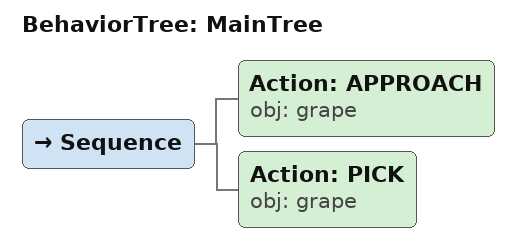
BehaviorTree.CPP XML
<root main_tree_to_execute="MainTree">
  <BehaviorTree ID="MainTree">
    <Sequence>
      <!-- Approach grape -->
      <Action ID="APPROACH" obj="grape" />
      <!-- Pick grape -->
      <Action ID="PICK" obj="grape" />
    </Sequence>
  </BehaviorTree>
</root>
